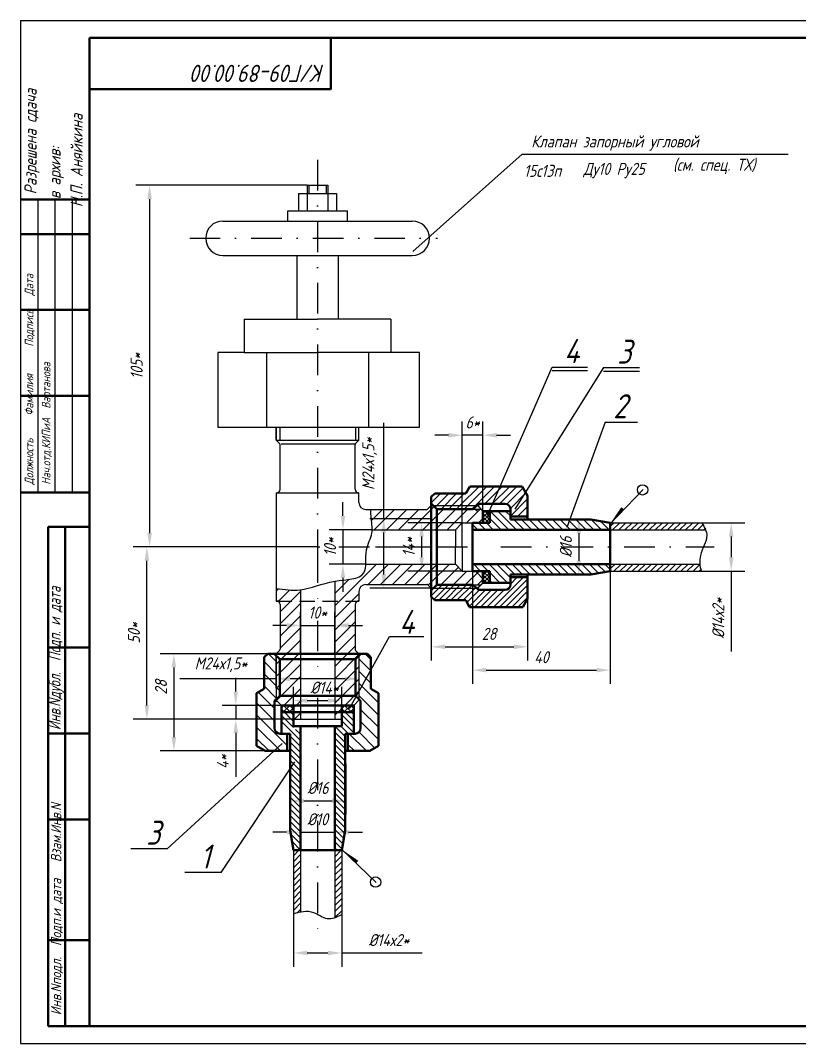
# Model space of a CAD drawing. Header units: inches. Extents: x 326 to 966, y 2319 to 2918.
# Drawn here: x 332.2 to 558.5, y 2319.1 to 2616.1 of the extents above; entities that cross this region are included whole.
import ezdxf

# ---------------------------------------------------------------- set-up
doc = ezdxf.new("R2010")
doc.units = ezdxf.units.IN
doc.header["$LTSCALE"] = 0.7
doc.header["$MEASUREMENT"] = 0
doc.linetypes.add('DASHDOT', pattern=[25.4, 12.7, -6.35, 0, -6.35])
doc.linetypes.add('HIDDEN', pattern=[9.525, 6.35, -3.175])
doc.styles.get("Standard").update_dxf_attribs({"font": 'romand.shx', "width": 0.8, "oblique": 15, "height": 3.5})
doc.dimstyles.get("Standard").update_dxf_attribs({"dimtxt": 3.5, "dimasz": 4, "dimexe": 4, "dimexo": 0, "dimgap": 2, "dimtad": 1, "dimdec": 0, "dimdsep": 46, "dimtxsty": 'Standard', "dimcen": 0.09, "dimadec": 0, "dimazin": 0, "dimtfac": 1, "dimtdec": 0, "dimtmove": 0, "dimatfit": 3, "dimfxl": 0, "dimtolj": 1, "dimtzin": 0, "dimlwd": 25, "dimlwe": 25, "dimarcsym": 0})

# ---------------------------------------------------------------- blocks, each defined once
blk = doc.blocks.new('*D103')
at = {"color": 0, "lineweight": 25}
for p, q in [((378.64, 2463.31), (364.94, 2463.31)), ((368.94, 2417.31), (368.94, 2459.31)), ((378.64, 2413.31), (364.94, 2413.31))]:
    blk.add_line(p, q, dxfattribs=at)
for points in [[(368.28, 2459.31), (369.61, 2459.31), (368.94, 2463.31)], [(368.28, 2417.31), (369.61, 2417.31), (368.94, 2413.31)]]:
    blk.add_solid(points, dxfattribs=at)
at = {"layer": 'DEFPOINTS', "color": 0, "lineweight": 25}
for p in [(368.94, 2463.31), (378.64, 2463.31), (378.64, 2413.31)]:
    blk.add_point(p, dxfattribs=at)
at = {"color": 0, "lineweight": 25, "insert": (365.19, 2438.31), "char_height": 3.5, "attachment_point": 5, "rotation": 90}
blk.add_mtext('\\A1;50*', dxfattribs=at)
blk = doc.blocks.new('*D104')
at = {"color": 0, "lineweight": 25}
for p, q in [((415.53, 2568.31), (365.73, 2568.31)), ((369.73, 2564.31), (369.73, 2467.31)), ((418.53, 2463.31), (365.73, 2463.31))]:
    blk.add_line(p, q, dxfattribs=at)
for points in [[(369.07, 2564.31), (370.4, 2564.31), (369.73, 2568.31)], [(369.07, 2467.31), (370.4, 2467.31), (369.73, 2463.31)]]:
    blk.add_solid(points, dxfattribs=at)
at = {"layer": 'DEFPOINTS', "color": 0, "lineweight": 25}
for p in [(415.53, 2568.31), (369.73, 2463.31), (418.53, 2463.31)]:
    blk.add_point(p, dxfattribs=at)
at = {"color": 0, "lineweight": 25, "insert": (365.98, 2515.81), "char_height": 3.5, "attachment_point": 5, "rotation": 90}
blk.add_mtext('\\A1;105*', dxfattribs=at)
blk = doc.blocks.new('*X100')
at = {"color": 0}
for p, q in [((651.68, 743.73), (652.82, 744.87)), ((653.56, 742.87), (651.68, 744.75)), ((652.44, 742.87), (651.68, 743.63)), ((651.94, 742.87), (653.94, 744.87)), ((654.68, 742.87), (652.68, 744.87)), ((653.07, 742.87), (655.07, 744.87)), ((655.08, 743.59), (653.8, 744.87)), ((654.19, 742.87), (655.08, 743.76)), ((655.08, 744.72), (654.93, 744.87)), ((669.08, 744.29), (669.66, 744.87)), ((669.08, 743.17), (670.78, 744.87)), ((670.4, 742.87), (669.08, 744.19)), ((669.28, 742.87), (669.08, 743.07)), ((671.52, 742.87), (669.52, 744.87)), ((669.91, 742.87), (671.91, 744.87)), ((672.48, 743.03), (670.64, 744.87)), ((671.03, 742.87), (672.48, 744.32)), ((672.48, 744.16), (671.77, 744.87)), ((672.15, 742.87), (672.48, 743.2))]:
    blk.add_line(p, q, dxfattribs=at)
blk = doc.blocks.new('*X101')
at = {"color": 0}
for p, q in [((674.08, 753.78), (673.08, 754.78)), ((674.08, 751.54), (673.08, 752.54)), ((674.08, 749.29), (673.08, 750.29)), ((674.08, 747.05), (673.08, 748.05))]:
    blk.add_line(p, q, dxfattribs=at)
blk = doc.blocks.new('*D116')
at = {"color": 0, "linetype": 'Continuous', "lineweight": 25}
for p, q in [((498, 2471.29), (490.38, 2471.29)), ((494.38, 2467.29), (494.38, 2459.31)), ((497.87, 2455.31), (490.38, 2455.31))]:
    blk.add_line(p, q, dxfattribs=at)
for points in [[(493.72, 2467.29), (495.05, 2467.29), (494.38, 2471.29)], [(493.72, 2459.31), (495.05, 2459.31), (494.38, 2455.31)]]:
    blk.add_solid(points, dxfattribs=at)
at = {"layer": 'DEFPOINTS', "color": 0, "linetype": 'Continuous', "lineweight": 25}
for p in [(498, 2471.29), (494.38, 2455.31), (497.87, 2455.31)]:
    blk.add_point(p, dxfattribs=at)
at = {"color": 0, "linetype": 'Continuous', "lineweight": 25, "insert": (490.63, 2463.3), "char_height": 3.5, "attachment_point": 5, "rotation": 90}
blk.add_mtext('\\A1;%%C16', dxfattribs=at)
blk = doc.blocks.new('*D105')
at = {"color": 0, "linetype": 'Continuous', "lineweight": 25}
for p, q in [((411.53, 2356.8), (411.53, 2341.43)), ((425.53, 2356.64), (425.53, 2341.43)), ((415.53, 2345.43), (421.53, 2345.43)), ((425.53, 2345.43), (448.91, 2345.43))]:
    blk.add_line(p, q, dxfattribs=at)
for points in [[(415.53, 2346.09), (415.53, 2344.76), (411.53, 2345.43)], [(421.53, 2346.09), (421.53, 2344.76), (425.53, 2345.43)]]:
    blk.add_solid(points, dxfattribs=at)
at = {"layer": 'DEFPOINTS', "color": 0, "linetype": 'Continuous', "lineweight": 25}
for p in [(411.53, 2356.8), (425.53, 2356.64), (425.53, 2345.43)]:
    blk.add_point(p, dxfattribs=at)
at = {"color": 0, "linetype": 'Continuous', "lineweight": 25, "insert": (439.22, 2349.18), "char_height": 3.5, "attachment_point": 5}
blk.add_mtext('\\A1;%%C14х2*', dxfattribs=at)
blk = doc.blocks.new('*D106')
at = {"color": 0, "linetype": 'Continuous', "lineweight": 25}
for p, q in [((530.13, 2470.31), (542.64, 2470.31)), ((538.64, 2466.31), (538.64, 2460.31)), ((529.96, 2456.31), (542.64, 2456.31)), ((538.64, 2456.31), (538.64, 2432.93))]:
    blk.add_line(p, q, dxfattribs=at)
for points in [[(537.97, 2466.31), (539.31, 2466.31), (538.64, 2470.31)], [(537.97, 2460.31), (539.31, 2460.31), (538.64, 2456.31)]]:
    blk.add_solid(points, dxfattribs=at)
at = {"layer": 'DEFPOINTS', "color": 0, "linetype": 'Continuous', "lineweight": 25}
for p in [(530.13, 2470.31), (529.96, 2456.31), (538.64, 2456.31)]:
    blk.add_point(p, dxfattribs=at)
at = {"color": 0, "linetype": 'Continuous', "lineweight": 25, "insert": (534.89, 2442.62), "char_height": 3.5, "attachment_point": 5, "rotation": 90}
blk.add_mtext('\\A1;%%C14х2*', dxfattribs=at)
blk = doc.blocks.new('*D107')
at = {"color": 0, "linetype": 'Continuous', "lineweight": 25}
for p, q in [((410.53, 2404.09), (410.53, 2385.59)), ((426.72, 2400.31), (426.72, 2385.59)), ((414.53, 2389.59), (422.72, 2389.59))]:
    blk.add_line(p, q, dxfattribs=at)
for points in [[(414.53, 2390.25), (414.53, 2388.92), (410.53, 2389.59)], [(422.72, 2390.25), (422.72, 2388.92), (426.72, 2389.59)]]:
    blk.add_solid(points, dxfattribs=at)
at = {"layer": 'DEFPOINTS', "color": 0, "linetype": 'Continuous', "lineweight": 25}
for p in [(410.53, 2404.09), (426.72, 2400.31), (426.72, 2389.59)]:
    blk.add_point(p, dxfattribs=at)
at = {"color": 0, "linetype": 'Continuous', "lineweight": 25, "insert": (418.63, 2393.34), "char_height": 3.5, "attachment_point": 5}
blk.add_mtext('\\A1;%%C16', dxfattribs=at)
blk = doc.blocks.new('*D108')
at = {"color": 0, "linetype": 'Continuous', "lineweight": 25}
for p, q in [((394.77, 2421.31), (394.77, 2425.31)), ((411.53, 2417.31), (390.77, 2417.31)), ((394.77, 2417.31), (394.77, 2413.31)), ((411.53, 2413.31), (390.77, 2413.31)), ((394.77, 2409.31), (394.77, 2396.55))]:
    blk.add_line(p, q, dxfattribs=at)
for points in [[(394.1, 2421.31), (395.43, 2421.31), (394.77, 2417.31)], [(394.1, 2409.31), (395.43, 2409.31), (394.77, 2413.31)]]:
    blk.add_solid(points, dxfattribs=at)
at = {"layer": 'DEFPOINTS', "color": 0, "linetype": 'Continuous', "lineweight": 25}
for p in [(394.77, 2417.31), (411.53, 2417.31), (411.53, 2413.31)]:
    blk.add_point(p, dxfattribs=at)
at = {"color": 0, "linetype": 'Continuous', "lineweight": 25, "insert": (391.02, 2400.93), "char_height": 3.5, "attachment_point": 5, "rotation": 90}
blk.add_mtext('\\A1;4*', dxfattribs=at)
blk = doc.blocks.new('*D109')
at = {"color": 0, "linetype": 'Continuous', "lineweight": 25}
for p, q in [((418.53, 2432.31), (372.79, 2432.31)), ((376.79, 2428.31), (376.79, 2408.09)), ((403.33, 2404.09), (372.79, 2404.09))]:
    blk.add_line(p, q, dxfattribs=at)
for points in [[(376.12, 2428.31), (377.46, 2428.31), (376.79, 2432.31)], [(376.12, 2408.09), (377.46, 2408.09), (376.79, 2404.09)]]:
    blk.add_solid(points, dxfattribs=at)
at = {"layer": 'DEFPOINTS', "color": 0, "linetype": 'Continuous', "lineweight": 25}
for p in [(418.53, 2432.31), (376.79, 2404.09), (403.33, 2404.09)]:
    blk.add_point(p, dxfattribs=at)
at = {"color": 0, "linetype": 'Continuous', "lineweight": 25, "insert": (373.04, 2422.55), "char_height": 3.5, "attachment_point": 5, "rotation": 90}
blk.add_mtext('\\A1;28', dxfattribs=at)
blk = doc.blocks.new('*D110')
at = {"color": 0, "linetype": 'Continuous', "lineweight": 25}
for p, q in [((406.53, 2431.71), (406.53, 2421.01)), ((430.53, 2431.71), (430.53, 2421.01)), ((406.53, 2425.01), (378.48, 2425.01)), ((426.53, 2425.01), (410.53, 2425.01))]:
    blk.add_line(p, q, dxfattribs=at)
for points in [[(410.53, 2425.68), (410.53, 2424.34), (406.53, 2425.01)], [(426.53, 2425.68), (426.53, 2424.34), (430.53, 2425.01)]]:
    blk.add_solid(points, dxfattribs=at)
at = {"layer": 'DEFPOINTS', "color": 0, "linetype": 'Continuous', "lineweight": 25}
for p in [(406.53, 2431.71), (430.53, 2431.71), (430.53, 2425.01)]:
    blk.add_point(p, dxfattribs=at)
at = {"color": 0, "linetype": 'Continuous', "lineweight": 25, "insert": (390.44, 2429.09), "char_height": 3.5, "attachment_point": 5}
blk.add_mtext('\\A1;М24х1,5*', dxfattribs=at)
blk = doc.blocks.new('*D111')
at = {"color": 0, "linetype": 'Continuous', "lineweight": 25}
for p, q in [((460.53, 2470.31), (460.53, 2499.72)), ((466.53, 2470.31), (466.53, 2499.72)), ((456.53, 2495.72), (452.53, 2495.72)), ((466.53, 2495.72), (460.53, 2495.72)), ((470.53, 2495.72), (474.53, 2495.72))]:
    blk.add_line(p, q, dxfattribs=at)
for points in [[(456.53, 2496.39), (456.53, 2495.06), (460.53, 2495.72)], [(470.53, 2496.39), (470.53, 2495.06), (466.53, 2495.72)]]:
    blk.add_solid(points, dxfattribs=at)
at = {"layer": 'DEFPOINTS', "color": 0, "linetype": 'Continuous', "lineweight": 25}
for p in [(460.53, 2495.72), (460.53, 2470.31), (466.53, 2470.31)]:
    blk.add_point(p, dxfattribs=at)
at = {"color": 0, "linetype": 'Continuous', "lineweight": 25, "insert": (463.53, 2499.47), "char_height": 3.5, "attachment_point": 5}
blk.add_mtext('\\A1;6*', dxfattribs=at)
blk = doc.blocks.new('*D102')
at = {"color": 0, "linetype": 'Continuous', "lineweight": 25}
for p, q in [((437.74, 2471.47), (437.74, 2499.38)), ((451.53, 2471.47), (433.74, 2471.47)), ((437.74, 2455.31), (437.74, 2467.47)), ((451.53, 2451.31), (433.74, 2451.31))]:
    blk.add_line(p, q, dxfattribs=at)
for points in [[(437.08, 2467.47), (438.41, 2467.47), (437.74, 2471.47)], [(437.08, 2455.31), (438.41, 2455.31), (437.74, 2451.31)]]:
    blk.add_solid(points, dxfattribs=at)
at = {"layer": 'DEFPOINTS', "color": 0, "linetype": 'Continuous', "lineweight": 25}
for p in [(437.74, 2471.47), (451.53, 2471.47), (451.53, 2451.31)]:
    blk.add_point(p, dxfattribs=at)
at = {"color": 0, "linetype": 'Continuous', "lineweight": 25, "insert": (433.66, 2487.43), "char_height": 3.5, "attachment_point": 5, "rotation": 90}
blk.add_mtext('\\A1;М24х1,5*', dxfattribs=at)
blk = doc.blocks.new('*D112')
at = {"color": 0, "linetype": 'Continuous', "lineweight": 25}
for p, q in [((460.53, 2470.31), (444.73, 2470.31)), ((448.73, 2466.31), (448.73, 2460.31)), ((460.53, 2456.31), (444.73, 2456.31))]:
    blk.add_line(p, q, dxfattribs=at)
for points in [[(448.07, 2466.31), (449.4, 2466.31), (448.73, 2470.31)], [(448.07, 2460.31), (449.4, 2460.31), (448.73, 2456.31)]]:
    blk.add_solid(points, dxfattribs=at)
at = {"layer": 'DEFPOINTS', "color": 0, "linetype": 'Continuous', "lineweight": 25}
for p in [(460.53, 2470.31), (448.73, 2456.31), (460.53, 2456.31)]:
    blk.add_point(p, dxfattribs=at)
at = {"color": 0, "linetype": 'Continuous', "lineweight": 25, "insert": (444.98, 2463.31), "char_height": 3.5, "attachment_point": 5, "rotation": 90}
blk.add_mtext('\\A1;14*', dxfattribs=at)
blk = doc.blocks.new('*D113')
at = {"color": 0, "linetype": 'Continuous', "lineweight": 25}
for p, q in [((413.53, 2432.31), (413.53, 2444.51)), ((423.53, 2432.31), (423.53, 2444.51)), ((409.53, 2440.51), (405.53, 2440.51)), ((413.53, 2440.51), (423.53, 2440.51)), ((427.53, 2440.51), (431.53, 2440.51))]:
    blk.add_line(p, q, dxfattribs=at)
for points in [[(409.53, 2441.18), (409.53, 2439.85), (413.53, 2440.51)], [(427.53, 2441.18), (427.53, 2439.85), (423.53, 2440.51)]]:
    blk.add_solid(points, dxfattribs=at)
at = {"layer": 'DEFPOINTS', "color": 0, "linetype": 'Continuous', "lineweight": 25}
for p in [(423.53, 2440.51), (413.53, 2432.31), (423.53, 2432.31)]:
    blk.add_point(p, dxfattribs=at)
at = {"color": 0, "linetype": 'Continuous', "lineweight": 25, "insert": (418.53, 2444.26), "char_height": 3.5, "attachment_point": 5}
blk.add_mtext('\\A1;10*', dxfattribs=at)
blk = doc.blocks.new('*D114')
at = {"color": 0, "linetype": 'Continuous', "lineweight": 25}
for p, q in [((425.89, 2472.31), (425.89, 2476.31)), ((434.4, 2468.31), (421.89, 2468.31)), ((425.89, 2468.31), (425.89, 2458.31)), ((432.52, 2458.31), (421.89, 2458.31)), ((425.89, 2454.31), (425.89, 2450.31))]:
    blk.add_line(p, q, dxfattribs=at)
for points in [[(425.22, 2472.31), (426.55, 2472.31), (425.89, 2468.31)], [(425.22, 2454.31), (426.55, 2454.31), (425.89, 2458.31)]]:
    blk.add_solid(points, dxfattribs=at)
at = {"layer": 'DEFPOINTS', "color": 0, "linetype": 'Continuous', "lineweight": 25}
for p in [(434.4, 2468.31), (425.89, 2458.31), (432.52, 2458.31)]:
    blk.add_point(p, dxfattribs=at)
at = {"color": 0, "linetype": 'Continuous', "lineweight": 25, "insert": (422.14, 2463.31), "char_height": 3.5, "attachment_point": 5, "rotation": 90}
blk.add_mtext('\\A1;10*', dxfattribs=at)
blk = doc.blocks.new('*D115')
at = {"color": 0, "linetype": 'Continuous', "lineweight": 25}
for p, q in [((413.53, 2375.31), (413.53, 2384.49)), ((423.53, 2375.31), (423.53, 2384.49)), ((409.53, 2380.49), (405.53, 2380.49)), ((413.53, 2380.49), (423.53, 2380.49)), ((427.53, 2380.49), (431.53, 2380.49))]:
    blk.add_line(p, q, dxfattribs=at)
for points in [[(409.53, 2381.16), (409.53, 2379.82), (413.53, 2380.49)], [(427.53, 2381.16), (427.53, 2379.82), (423.53, 2380.49)]]:
    blk.add_solid(points, dxfattribs=at)
at = {"layer": 'DEFPOINTS', "color": 0, "linetype": 'Continuous', "lineweight": 25}
for p in [(423.53, 2380.49), (413.53, 2375.31), (423.53, 2375.31)]:
    blk.add_point(p, dxfattribs=at)
at = {"color": 0, "linetype": 'Continuous', "lineweight": 25, "insert": (418.53, 2384.24), "char_height": 3.5, "attachment_point": 5}
blk.add_mtext('\\A1;%%C10', dxfattribs=at)
blk = doc.blocks.new('*D119')
at = {"color": 0, "linetype": 'Continuous', "lineweight": 25}
for p, q in [((451.53, 2448.81), (451.53, 2430.32)), ((479.53, 2448.22), (479.53, 2430.32)), ((455.53, 2434.32), (475.53, 2434.32))]:
    blk.add_line(p, q, dxfattribs=at)
for points in [[(455.53, 2434.99), (455.53, 2433.66), (451.53, 2434.32)], [(475.53, 2434.99), (475.53, 2433.66), (479.53, 2434.32)]]:
    blk.add_solid(points, dxfattribs=at)
at = {"layer": 'DEFPOINTS', "color": 0, "linetype": 'Continuous', "lineweight": 25}
for p in [(451.53, 2448.81), (479.53, 2448.22), (479.53, 2434.32)]:
    blk.add_point(p, dxfattribs=at)
at = {"color": 0, "linetype": 'Continuous', "lineweight": 25, "insert": (468.33, 2438.07), "char_height": 3.5, "attachment_point": 5}
blk.add_mtext('\\A1;28', dxfattribs=at)

msp = doc.modelspace()

# ---------------------------------------------------------------- hatches: boundary and pattern name
at = {"linetype": 'Continuous', "lineweight": 25}
h = msp.add_hatch(dxfattribs=at)
h.set_pattern_fill('ANSI31', color=256, scale=20, style=0)
h.set_pattern_definition([(45, (1441.0722, 886.39), (-1.767767, 1.767767), [])])
h.paths.add_polyline_path([(413.53, 2432.31), (407.53, 2432.31), (407.53, 2417.81), (408.03, 2417.31), (411.53, 2417.31), (411.53, 2413.31), (413.53, 2413.31)])
h.paths.add_polyline_path([(429.53, 2432.31), (423.53, 2432.31), (423.53, 2413.31), (425.53, 2413.31), (425.53, 2417.31), (429.03, 2417.31), (429.53, 2417.81)])
h.paths.add_polyline_path([(407.53, 2432.31), (406.53, 2432.31), (406.53, 2418.81), (407.53, 2417.81)])
h.paths.add_polyline_path([(430.53, 2432.31), (429.53, 2432.31), (429.53, 2417.81), (430.53, 2418.81)])
h.paths.add_polyline_path([(407.63, 2433.62, -0.162278), (407.53, 2433.32), (407.53, 2432.31), (413.53, 2432.31), (413.53, 2447.6), (407.53, 2447.6), (407.53, 2447.03, -0.113237), (407.63, 2446.6)])
h.paths.add_polyline_path([(429.43, 2446.6, -0.113237), (429.53, 2447.03), (429.53, 2447.6), (423.53, 2447.6), (423.53, 2432.31), (429.53, 2432.31), (429.53, 2433.32, -0.162278), (429.43, 2433.62)])
edge = h.paths.add_edge_path()
edge.add_line((429.53, 2447.6), (429.53, 2454.26))
edge.add_spline(control_points=[(429.53, 2454.26), (427.8, 2453.76), (425.54, 2453.67), (423.53, 2453.34)], knot_values=[17.874634, 17.874634, 17.874634, 17.874634, 23.283557, 23.283557, 23.283557, 23.283557], degree=3, periodic=0)
edge.add_line((423.53, 2453.34), (423.53, 2447.6))
edge.add_line((423.53, 2447.6), (429.53, 2447.6))
edge = h.paths.add_edge_path()
edge.add_line((413.53, 2447.6), (413.53, 2450.88))
edge.add_spline(control_points=[(413.53, 2450.88), (413.48, 2450.87), (411.57, 2450.67), (409.54, 2450.85), (407.53, 2451.1)], knot_values=[1.532398, 1.532398, 1.532398, 1.532398, 1.679795, 7.586078, 7.586078, 7.586078, 7.586078], degree=3, periodic=0)
edge.add_line((407.53, 2451.1), (407.53, 2447.6))
edge.add_line((407.53, 2447.6), (413.53, 2447.6))
edge = h.paths.add_edge_path()
edge.add_spline(control_points=[(407.53, 2451.1), (407.2, 2451.15), (406.86, 2451.19), (406.53, 2451.24)], knot_values=[0.55269, 0.55269, 0.55269, 0.55269, 1.532398, 1.532398, 1.532398, 1.532398], degree=3, periodic=0)
edge.add_line((406.53, 2451.24), (406.53, 2447.6))
edge.add_line((406.53, 2447.6), (406.63, 2447.6))
edge.add_line((406.63, 2447.6), (407.53, 2447.6))
edge.add_line((407.53, 2447.6), (407.53, 2451.1))
edge = h.paths.add_edge_path()
edge.add_arc((432.53, 2450.41), 2, 90, 180, ccw=False)
edge.add_line((432.53, 2452.41), (450.22, 2452.41))
edge.add_arc((450.22, 2451.91), 0.5, 45, 90, ccw=False)
edge.add_line((450.58, 2452.27), (451.53, 2451.31))
edge.add_line((451.53, 2451.31), (451.53, 2458.31))
edge.add_line((451.53, 2458.31), (432.52, 2458.31))
edge.add_spline(control_points=[(432.52, 2458.31), (432.48, 2457.34), (432.21, 2455.43), (430.61, 2454.57), (429.53, 2454.26)], knot_values=[23.283557, 23.283557, 23.283557, 23.283557, 26.138454, 29.508896, 29.508896, 29.508896, 29.508896], degree=3, periodic=0)
edge.add_line((429.53, 2454.26), (429.53, 2447.6))
edge.add_line((429.53, 2447.6), (430.53, 2447.6))
edge.add_line((430.53, 2447.6), (430.53, 2450.41))
h = msp.add_hatch(dxfattribs=at)
h.set_pattern_fill('ANSI37', color=256, scale=10, style=0)
h.set_pattern_definition([(45, (1441.0722, 886.3899), (-0.8838835, 0.8838835), []), (135, (1441.0722, 886.3899), (-0.8838835, -0.8838835), [])])
h.paths.add_polyline_path([(411.53, 2415.31), (411.53, 2417.31), (408.03, 2417.31), (408.03, 2415.31)])
h.paths.add_polyline_path([(429.03, 2415.31), (429.03, 2417.31), (425.53, 2417.31), (425.53, 2415.31)])
h = msp.add_hatch(dxfattribs=at)
h.set_pattern_fill('ANSI31', color=256, scale=10, angle=90, style=0)
h.set_pattern_definition([(135, (1441.0722, 886.3899), (-0.8838835, -0.8838835), [])])
h.paths.add_polyline_path([(411.53, 2413.31), (411.53, 2415.31), (408.03, 2415.31), (408.03, 2413.31)])

# ---------------------------------------------------------------- linework, layer by layer
at = {"lineweight": 25}
for p, q in [((332.24, 2616.14), (752.24, 2616.14)), ((477.95, 2577.34), (555.19, 2577.34)), ((415.53, 2568.31), (421.53, 2568.31)), ((397.25, 2529.4), (418.53, 2529.4)), ((397.25, 2529.4), (397.25, 2519.77)), ((439.81, 2529.4), (418.53, 2529.4)), ((439.81, 2529.4), (439.81, 2519.77)), ((397.25, 2519.77), (418.53, 2519.77)), ((448.11, 2519.77), (418.53, 2519.77)), ((406.53, 2498.12), (406.53, 2494.31)), ((406.53, 2494.31), (406.53, 2498.12)), ((407.53, 2498.12), (407.53, 2494.31)), ((429.53, 2498.12), (429.53, 2494.31)), ((430.53, 2494.31), (430.53, 2498.12)), ((407.48, 2493.36), (406.53, 2494.31)), ((407.63, 2480.03), (407.63, 2493)), ((429.43, 2480.03), (429.43, 2493)), ((429.58, 2493.36), (430.53, 2494.31)), ((406.53, 2479.03), (406.53, 2447.6)), ((406.53, 2479.03), (406.63, 2479.03)), ((406.63, 2479.03), (430.53, 2479.03)), ((430.53, 2479.03), (430.43, 2479.03)), ((430.53, 2476.21), (430.53, 2479.03)), ((432.53, 2474.21), (450.22, 2474.21)), ((450.58, 2474.36), (451.53, 2475.31)), ((452.13, 2475.31), (465.03, 2475.31)), ((453.13, 2474.31), (466.03, 2474.31)), ((465.03, 2475.31), (466.53, 2473.81)), ((465.03, 2475.31), (466.53, 2473.81)), ((434.4, 2468.31), (458.53, 2468.31)), ((458.53, 2468.31), (460.53, 2470.31)), ((460.53, 2470.31), (466.53, 2470.31)), ((460.53, 2463.31), (460.53, 2470.31)), ((503.53, 2470.31), (530.13, 2470.31)), ((503.53, 2468.31), (531.17, 2468.31)), ((411.53, 2463.31), (378.64, 2463.31)), ((460.53, 2463.31), (460.53, 2456.31)), ((432.52, 2458.31), (458.53, 2458.31)), ((458.53, 2458.31), (460.53, 2456.31)), ((460.53, 2456.31), (466.53, 2456.31)), ((503.53, 2458.31), (529.54, 2458.31)), ((503.53, 2456.31), (529.96, 2456.31)), ((423.53, 2453.34), (423.53, 2413.31)), ((413.53, 2450.88), (413.53, 2413.31)), ((430.53, 2450.41), (430.53, 2447.6)), ((432.53, 2452.41), (450.22, 2452.41)), ((450.58, 2452.27), (451.53, 2451.31)), ((451.53, 2451.31), (465.03, 2451.31)), ((453.13, 2452.31), (466.03, 2452.31)), ((465.03, 2451.31), (466.53, 2452.81)), ((406.53, 2447.6), (406.63, 2447.6)), ((430.53, 2447.6), (430.43, 2447.6)), ((407.63, 2446.6), (407.63, 2433.62)), ((429.43, 2446.6), (429.43, 2433.62)), ((407.48, 2433.27), (406.53, 2432.31)), ((429.58, 2433.27), (430.53, 2432.31)), ((406.53, 2432.31), (406.53, 2418.81)), ((430.53, 2432.31), (430.53, 2418.81)), ((406.53, 2418.81), (408.03, 2417.31)), ((430.53, 2418.81), (429.03, 2417.31)), ((430.53, 2418.81), (429.03, 2417.31)), ((425.53, 2417.31), (429.03, 2417.31)), ((425.53, 2415.31), (429.03, 2415.31)), ((411.53, 2413.31), (378.64, 2413.31)), ((411.53, 2413.31), (425.53, 2413.31)), ((411.53, 2375.31), (411.53, 2356.64)), ((413.53, 2375.31), (413.53, 2357.36)), ((423.53, 2375.31), (423.53, 2355.71)), ((425.53, 2375.31), (425.53, 2356.64)), ((332.24, 2319.14), (752.24, 2319.14))]:
    msp.add_line(p, q, dxfattribs=at)
for p, q in [((332.24, 2616.14), (332.24, 2319.14)), ((332.27, 2616.14), (332.27, 2319.14)), ((415.53, 2568.31), (415.53, 2560.92)), ((416.03, 2568.31), (416.03, 2565.92)), ((421.03, 2568.31), (421.03, 2565.92)), ((421.53, 2568.31), (421.53, 2560.92)), ((337.24, 2564.14), (337.24, 2479.14)), ((342.24, 2564.14), (342.24, 2479.14)), ((347.24, 2564.14), (347.24, 2479.14)), ((413.03, 2565.92), (424.03, 2565.92)), ((413.03, 2565.92), (413.03, 2560.92)), ((424.03, 2565.92), (424.03, 2560.92)), ((409.86, 2560.92), (427.2, 2560.92)), ((409.86, 2557.92), (409.86, 2560.92)), ((427.2, 2557.92), (427.2, 2560.92)), ((391.03, 2557.92), (446.03, 2557.92)), ((391.03, 2547.92), (446.03, 2547.92)), ((503.4, 2469.95), (513.03, 2480)), ((464.93, 2475.31), (466.53, 2473.71)), ((464.93, 2475.31), (466.53, 2473.71)), ((465.25, 2475.81), (465.25, 2474.98)), ((468.53, 2473.71), (474.53, 2473.71)), ((463.53, 2456.31), (468.53, 2456.31)), ((464.93, 2451.31), (466.53, 2452.91)), ((465.3, 2450.72), (465.3, 2451.68)), ((466.53, 2452.91), (468.53, 2452.91)), ((468.53, 2452.91), (472.53, 2452.91)), ((474.53, 2452.91), (474.53, 2452.41)), ((406.53, 2422.31), (406.53, 2432.45)), ((405.94, 2418.54), (406.9, 2418.54)), ((408.93, 2409.09), (408.03, 2409.09)), ((428.13, 2409.09), (429.03, 2409.09)), ((425.46, 2375.53), (435.51, 2365.9))]:
    msp.add_line(p, q)
at = {"lineweight": 50}
for p, q in [((352.24, 2611.14), (747.24, 2611.14)), ((352.24, 2611.14), (352.24, 2324.14)), ((422.37, 2596.13), (422.37, 2611.14)), ((352.3, 2596.22), (422.3, 2596.22)), ((332.24, 2564.14), (352.24, 2564.14)), ((332.24, 2554.14), (352.24, 2554.14)), ((332.24, 2532.14), (352.24, 2532.14)), ((332.24, 2507.14), (352.24, 2507.14)), ((461.53, 2478.81), (462.71, 2480.86)), ((479.53, 2478.13), (477.95, 2480.86)), ((332.24, 2479.14), (352.24, 2479.14)), ((451.53, 2463.31), (451.53, 2477.81)), ((459.53, 2478.81), (452.53, 2478.81)), ((461.53, 2478.81), (452.53, 2478.81)), ((479.53, 2471.31), (479.53, 2478.13)), ((453.13, 2474.31), (451.53, 2475.91)), ((453.13, 2474.31), (463.75, 2474.31)), ((463.75, 2474.31), (465.25, 2475.81)), ((465.25, 2475.81), (472.93, 2475.81)), ((474.53, 2471.31), (474.53, 2474.21)), ((466.53, 2473.71), (468.53, 2473.71)), ((466.53, 2473.71), (468.53, 2473.71)), ((466.53, 2473.71), (466.53, 2470.31)), ((466.53, 2470.31), (466.53, 2473.71)), ((468.53, 2473.71), (474.53, 2473.71)), ((468.53, 2473.71), (468.53, 2470.31)), ((468.53, 2470.31), (468.53, 2473.71)), ((479.53, 2473.71), (479.53, 2471.31)), ((340.24, 2469.14), (340.24, 2324.14)), ((340.24, 2469.14), (352.24, 2469.14)), ((345.24, 2469.14), (345.24, 2324.14)), ((463.53, 2470.31), (468.53, 2470.31)), ((463.53, 2470.31), (463.53, 2456.31)), ((463.53, 2468.31), (503.53, 2468.31)), ((466.53, 2470.31), (468.53, 2470.31)), ((503.53, 2456.31), (503.53, 2470.31)), ((451.53, 2463.31), (451.53, 2448.81)), ((463.53, 2458.31), (503.53, 2458.31)), ((463.53, 2456.31), (468.53, 2456.31)), ((466.53, 2456.31), (466.53, 2452.91)), ((468.53, 2456.31), (468.53, 2452.91)), ((451.53, 2455.31), (451.53, 2448.81)), ((474.53, 2455.31), (474.53, 2452.41)), ((479.53, 2455.31), (479.53, 2448.22)), ((453.13, 2452.31), (451.53, 2450.71)), ((453.13, 2452.31), (463.75, 2452.31)), ((463.75, 2452.31), (465.25, 2450.81)), ((465.25, 2450.81), (472.93, 2450.81)), ((459.53, 2447.81), (452.53, 2447.81)), ((461.53, 2447.81), (452.53, 2447.81)), ((461.53, 2447.81), (462.68, 2445.82)), ((479.53, 2448.22), (478.14, 2445.82)), ((340.24, 2434.14), (352.24, 2434.14)), ((403.03, 2422.14), (403.03, 2431.31)), ((407.53, 2430.71), (405.93, 2432.31)), ((407.53, 2430.71), (407.53, 2420.09)), ((429.53, 2430.71), (431.13, 2432.31)), ((429.53, 2430.71), (429.53, 2420.09)), ((434.03, 2422.14), (434.03, 2431.31)), ((403.03, 2422.14), (400.83, 2420.87)), ((434.03, 2422.14), (436.23, 2420.87)), ((407.53, 2420.09), (406.03, 2418.59)), ((406.03, 2418.59), (406.03, 2410.69)), ((429.53, 2420.09), (431.03, 2418.59)), ((431.03, 2418.59), (431.03, 2411.55)), ((408.03, 2417.31), (418.53, 2417.31)), ((408.03, 2415.31), (418.53, 2415.31)), ((411.53, 2417.31), (411.53, 2415.31)), ((411.53, 2415.31), (411.53, 2411.31)), ((429.03, 2417.31), (418.53, 2417.31)), ((429.03, 2415.31), (418.53, 2415.31)), ((425.53, 2417.31), (425.53, 2411.31)), ((425.53, 2417.31), (425.53, 2415.31)), ((340.24, 2409.14), (352.24, 2409.14)), ((408.03, 2409.09), (410.53, 2409.09)), ((410.53, 2409.09), (408.03, 2409.09)), ((409.73, 2409.09), (409.73, 2404.09)), ((410.53, 2409.09), (410.53, 2400.31)), ((410.53, 2409.09), (410.53, 2380.98)), ((411.53, 2411.31), (425.53, 2411.31)), ((413.53, 2411.31), (413.53, 2375.31)), ((423.53, 2411.31), (423.53, 2375.31)), ((426.53, 2409.09), (426.53, 2380.98)), ((427.33, 2409.09), (427.33, 2404.09)), ((403.33, 2404.09), (400.83, 2405.54)), ((410.53, 2404.09), (403.33, 2404.09)), ((426.53, 2404.09), (433.73, 2404.09)), ((433.73, 2404.09), (436.23, 2405.54)), ((340.24, 2384.14), (352.24, 2384.14)), ((425.53, 2375.31), (411.53, 2375.31)), ((340.24, 2349.14), (352.24, 2349.14)), ((340.24, 2324.14), (747.24, 2324.14))]:
    msp.add_line(p, q, dxfattribs=at)
at = {"linetype": 'DASHDOT'}
for p, q in [((418.53, 2575.69), (418.53, 2461.78)), ((381.38, 2552.92), (453.31, 2552.92)), ((435.3, 2463.31), (465.75, 2463.31))]:
    msp.add_line(p, q, dxfattribs=at)
at = {"linetype": 'Continuous', "lineweight": 25}
for p, q in [((477.95, 2577.34), (446.23, 2549.08)), ((397.25, 2519.77), (389.56, 2519.77)), ((389.56, 2519.77), (389.56, 2498.12)), ((403.73, 2519.77), (403.73, 2498.12)), ((433.33, 2519.77), (433.33, 2498.12)), ((448.11, 2498.12), (448.11, 2519.77)), ((467.87, 2472.43), (486.64, 2515.48)), ((501.54, 2515.35), (475.85, 2474.26)), ((486.64, 2515.48), (496.89, 2515.48)), ((486.64, 2514.48), (496.89, 2514.48)), ((501.54, 2515.35), (512.01, 2515.35)), ((501.54, 2514.35), (512.01, 2514.35)), ((389.56, 2498.12), (448.11, 2498.12)), ((502, 2499.48), (490.87, 2468.94)), ((502, 2499.48), (511.43, 2499.48)), ((406.53, 2494.31), (430.53, 2494.31)), ((407.94, 2493.21), (429.24, 2493.21)), ((434.15, 2471.02), (437.35, 2474.21)), ((434.98, 2468.31), (440.88, 2474.21)), ((438.52, 2468.31), (444.42, 2474.21)), ((442.05, 2468.31), (447.95, 2474.21)), ((445.59, 2468.31), (452.36, 2475.08)), ((451.53, 2474.25), (451.59, 2474.31)), ((451.53, 2470.72), (455.13, 2474.31)), ((452.66, 2468.31), (458.66, 2474.31)), ((456.2, 2468.31), (462.2, 2474.31)), ((461.73, 2470.31), (465.73, 2474.31)), ((465.27, 2470.31), (466.53, 2471.57)), ((449.13, 2468.31), (451.53, 2470.72)), ((458.53, 2468.31), (458.53, 2463.31)), ((503.81, 2469.61), (504.43, 2470.24)), ((504.2, 2468.24), (506.2, 2470.24)), ((505.97, 2468.24), (507.97, 2470.24)), ((507.74, 2468.24), (509.74, 2470.24)), ((509.5, 2468.24), (511.5, 2470.24)), ((511.27, 2468.24), (513.27, 2470.24)), ((513.04, 2468.24), (515.04, 2470.24)), ((514.81, 2468.24), (516.81, 2470.24)), ((516.58, 2468.24), (518.58, 2470.24)), ((518.34, 2468.24), (520.34, 2470.24)), ((520.11, 2468.24), (522.11, 2470.24)), ((521.88, 2468.24), (523.88, 2470.24)), ((523.65, 2468.24), (525.65, 2470.24)), ((525.41, 2468.24), (527.41, 2470.24)), ((527.18, 2468.24), (529.18, 2470.24)), ((528.95, 2468.24), (530.61, 2469.9)), ((530.72, 2468.24), (531.23, 2468.75)), ((458.53, 2458.31), (458.53, 2463.31)), ((451.53, 2456.57), (453.27, 2458.31)), ((451.53, 2453.04), (456.8, 2458.31)), ((454.34, 2452.31), (459.43, 2457.41)), ((457.87, 2452.31), (461.87, 2456.31)), ((461.41, 2452.31), (465.41, 2456.31)), ((463.53, 2456.31), (463.53, 2423.54)), ((503.53, 2456.31), (503.53, 2423.54)), ((503.81, 2457.24), (504.81, 2458.24)), ((504.58, 2456.24), (506.58, 2458.24)), ((506.34, 2456.24), (508.34, 2458.24)), ((508.11, 2456.24), (510.11, 2458.24)), ((509.88, 2456.24), (511.88, 2458.24)), ((511.65, 2456.24), (513.65, 2458.24)), ((513.41, 2456.24), (515.41, 2458.24)), ((515.18, 2456.24), (517.18, 2458.24)), ((516.95, 2456.24), (518.95, 2458.24)), ((518.72, 2456.24), (520.72, 2458.24)), ((520.49, 2456.24), (522.49, 2458.24)), ((522.25, 2456.24), (524.25, 2458.24)), ((524.02, 2456.24), (526.02, 2458.24)), ((525.79, 2456.24), (527.79, 2458.24)), ((527.56, 2456.24), (529.56, 2458.24)), ((529.32, 2456.24), (530.02, 2456.94)), ((464.95, 2452.31), (466.53, 2453.9)), ((469.61, 2445.82), (478.3, 2454.51)), ((471.38, 2445.82), (479.53, 2453.97)), ((474.53, 2454.28), (474.77, 2454.51)), ((474.53, 2452.51), (476.53, 2454.51)), ((451.53, 2449.15), (454.69, 2452.31)), ((451.53, 2450.57), (453.27, 2452.31)), ((452.28, 2448.06), (456.54, 2452.31)), ((453.69, 2447.81), (458.19, 2452.31)), ((455.53, 2447.88), (459.96, 2452.31)), ((457.23, 2447.81), (461.73, 2452.31)), ((458.99, 2447.81), (463.49, 2452.31)), ((460.76, 2447.81), (464.26, 2451.31)), ((461.9, 2447.18), (465.53, 2450.81)), ((462.54, 2446.06), (467.3, 2450.81)), ((464.07, 2445.82), (469.07, 2450.81)), ((465.84, 2445.82), (470.83, 2450.81)), ((467.72, 2445.82), (472.71, 2450.81)), ((473.14, 2445.82), (479.53, 2452.21)), ((474.91, 2445.82), (479.53, 2450.44)), ((476.68, 2445.82), (479.53, 2448.67)), ((427.82, 2416.45), (439.44, 2437.35)), ((439.44, 2437.35), (449.37, 2437.35)), ((406.53, 2426.51), (403.03, 2430.01)), ((406.53, 2430.05), (404.27, 2432.31)), ((434.03, 2427.3), (430.53, 2430.8)), ((434.03, 2430.61), (432.33, 2432.31)), ((434.03, 2423.76), (430.53, 2427.26)), ((467.53, 2427.54), (499.53, 2427.54)), ((406.53, 2422.98), (403.03, 2426.48)), ((436.23, 2418.03), (430.53, 2423.73)), ((406.03, 2416.41), (401.3, 2421.14)), ((406.53, 2419.44), (403.03, 2422.94)), ((411.53, 2411.31), (411.53, 2422.71)), ((425.53, 2411.31), (425.53, 2422.71)), ((406.03, 2412.87), (400.83, 2418.07)), ((415.53, 2418.71), (421.53, 2418.71)), ((436.23, 2414.49), (430.53, 2420.19)), ((429.03, 2412.85), (426.57, 2415.31)), ((429.03, 2414.62), (428.34, 2415.31)), ((436.23, 2410.96), (431.03, 2416.16)), ((402.05, 2413.31), (400.83, 2414.54)), ((409.73, 2405.64), (402.05, 2413.31)), ((406.03, 2412.87), (405.59, 2413.31)), ((413.53, 2407.14), (408.03, 2412.64)), ((411.53, 2410.91), (409.12, 2413.31)), ((411.53, 2412.67), (410.89, 2413.31)), ((429.03, 2411.08), (425.53, 2414.58)), ((429.03, 2409.32), (425.53, 2412.82)), ((436.23, 2407.42), (431.03, 2412.62)), ((407.74, 2404.09), (400.83, 2411)), ((408.29, 2409.09), (408.03, 2409.35)), ((408.04, 2409.09), (408.03, 2409.1)), ((413.53, 2408.91), (412.12, 2410.31)), ((426.53, 2408.28), (423.5, 2411.31)), ((426.53, 2406.51), (423.53, 2409.51)), ((427.49, 2409.09), (425.27, 2411.31)), ((432.73, 2404.09), (427.73, 2409.09)), ((435.18, 2404.93), (430.56, 2409.56)), ((374.87, 2375.71), (408.25, 2406.28)), ((404.45, 2404.09), (400.83, 2407.71)), ((413.53, 2405.37), (410.53, 2408.37)), ((413.53, 2403.6), (410.53, 2406.6)), ((426.53, 2404.75), (423.53, 2407.75)), ((426.53, 2402.98), (423.53, 2405.98)), ((429.2, 2404.09), (427.33, 2405.96)), ((413.53, 2401.84), (410.53, 2404.84)), ((413.53, 2400.07), (410.53, 2403.07)), ((413.53, 2404.31), (413.53, 2403.86)), ((426.53, 2401.21), (423.53, 2404.21)), ((390.54, 2368.79), (411.93, 2400.95)), ((413.53, 2398.3), (410.53, 2401.3)), ((426.53, 2399.44), (423.53, 2402.44)), ((426.53, 2397.67), (423.53, 2400.67)), ((413.53, 2396.53), (410.53, 2399.53)), ((413.53, 2394.76), (410.53, 2397.76)), ((426.53, 2395.91), (423.53, 2398.91)), ((426.53, 2394.14), (423.53, 2397.14)), ((413.53, 2393), (410.53, 2396)), ((413.53, 2391.23), (410.53, 2394.23)), ((426.53, 2392.37), (423.53, 2395.37)), ((413.53, 2389.46), (410.53, 2392.46)), ((426.53, 2390.6), (423.53, 2393.6)), ((426.53, 2388.84), (423.53, 2391.84)), ((413.53, 2387.69), (410.53, 2390.69)), ((413.53, 2385.93), (410.53, 2388.93)), ((426.53, 2387.07), (423.53, 2390.07)), ((426.53, 2385.3), (423.53, 2388.3)), ((413.53, 2384.16), (410.53, 2387.16)), ((413.53, 2382.39), (410.53, 2385.39)), ((413.53, 2375.31), (413.53, 2386.29)), ((426.53, 2383.53), (423.53, 2386.53)), ((423.53, 2375.31), (423.53, 2386.29)), ((413.53, 2380.62), (410.53, 2383.62)), ((426.53, 2381.76), (423.53, 2384.76)), ((426.53, 2380), (423.53, 2383)), ((413.53, 2378.85), (410.53, 2381.85)), ((413.53, 2377.09), (410.72, 2379.9)), ((426.12, 2378.64), (423.53, 2381.23)), ((425.85, 2377.14), (423.53, 2379.46)), ((413.53, 2375.32), (411.1, 2377.75)), ((425.59, 2375.64), (423.53, 2377.69)), ((374.87, 2375.71), (364.27, 2375.71)), ((411.77, 2375.31), (411.48, 2375.6)), ((411.58, 2373.76), (413.05, 2375.23)), ((411.58, 2371.99), (413.58, 2373.99)), ((424.14, 2375.31), (423.53, 2375.93)), ((423.58, 2375.15), (423.65, 2375.23)), ((423.58, 2373.39), (425.42, 2375.23)), ((423.58, 2371.62), (425.58, 2373.62)), ((411.58, 2370.22), (413.58, 2372.22)), ((411.58, 2368.46), (413.58, 2370.46)), ((423.58, 2369.85), (425.58, 2371.85)), ((423.58, 2368.08), (425.58, 2370.08)), ((390.54, 2368.79), (379.94, 2368.79)), ((411.58, 2366.69), (413.58, 2368.69)), ((423.58, 2366.31), (425.58, 2368.31)), ((411.58, 2364.92), (413.58, 2366.92)), ((411.58, 2363.15), (413.58, 2365.15)), ((423.58, 2364.55), (425.58, 2366.55)), ((423.58, 2362.78), (425.58, 2364.78)), ((411.58, 2361.39), (413.58, 2363.39)), ((411.58, 2359.62), (413.58, 2361.62)), ((423.58, 2361.01), (425.58, 2363.01)), ((423.58, 2359.24), (425.58, 2361.24)), ((411.58, 2357.85), (413.58, 2359.85)), ((423.58, 2357.48), (425.58, 2359.48)), ((412.51, 2357.01), (413.58, 2358.08)), ((423.58, 2355.71), (425.58, 2357.71))]:
    msp.add_line(p, q, dxfattribs=at)
at = {"linetype": 'Continuous'}
for p, q in [((412.53, 2547.92), (412.53, 2529.4)), ((424.53, 2547.92), (424.53, 2529.4))]:
    msp.add_line(p, q, dxfattribs=at)
at = {"color": 0}
for p, q in [((465.41, 2480.86), (459.86, 2475.31)), ((463.17, 2480.86), (462.09, 2479.78)), ((467.66, 2480.86), (462.11, 2475.31)), ((469.9, 2480.86), (464.35, 2475.31)), ((472.15, 2480.86), (467.1, 2475.81)), ((474.32, 2480.86), (469.27, 2475.81)), ((476.39, 2480.86), (471.34, 2475.81)), ((478.2, 2480.43), (473.49, 2475.71)), ((454.23, 2478.81), (451.53, 2476.11)), ((456.63, 2478.81), (452.63, 2474.81)), ((458.87, 2478.81), (454.37, 2474.31)), ((461.12, 2478.81), (457.62, 2475.31)), ((479.03, 2479), (474.51, 2474.48)), ((479.53, 2477.26), (474.53, 2472.26)), ((464.93, 2473.61), (464.23, 2474.31)), ((479.53, 2475.02), (476.62, 2472.11)), ((471.79, 2468.31), (468.53, 2471.57)), ((474.03, 2468.31), (468.63, 2473.71)), ((472.53, 2472.06), (470.88, 2473.71)), ((476.28, 2468.31), (470.88, 2473.71)), ((474.72, 2472.11), (473.12, 2473.71)), ((478.52, 2468.31), (475.52, 2471.31)), ((480.77, 2468.31), (477.77, 2471.31)), ((479.53, 2472.77), (478.87, 2472.11)), ((483.01, 2468.31), (480.01, 2471.31)), ((485.26, 2468.31), (482.26, 2471.31)), ((487.5, 2468.31), (484.5, 2471.31)), ((489.75, 2468.31), (486.75, 2471.31)), ((491.99, 2468.31), (488.99, 2471.31)), ((494.24, 2468.31), (491.24, 2471.31)), ((496.48, 2468.31), (493.48, 2471.31)), ((498.73, 2468.31), (495.73, 2471.31)), ((500.97, 2468.31), (498, 2471.29)), ((465.05, 2468.31), (463.53, 2469.83)), ((467.3, 2468.31), (465.3, 2470.31)), ((469.54, 2468.31), (467.54, 2470.31)), ((503.22, 2468.31), (500.72, 2470.81)), ((503.53, 2470.25), (503.5, 2470.28)), ((463.58, 2456.31), (463.53, 2456.36)), ((465.83, 2456.31), (463.58, 2458.56)), ((464.93, 2455.65), (464.27, 2456.31)), ((468.07, 2456.31), (466.07, 2458.31)), ((473.72, 2452.91), (468.32, 2458.31)), ((474.53, 2454.34), (470.56, 2458.31)), ((475.81, 2455.31), (472.81, 2458.31)), ((478.05, 2455.31), (475.05, 2458.31)), ((480.3, 2455.31), (477.3, 2458.31)), ((482.54, 2455.31), (479.54, 2458.31)), ((484.79, 2455.31), (481.79, 2458.31)), ((487.03, 2455.31), (484.03, 2458.31)), ((489.28, 2455.31), (486.28, 2458.31)), ((491.52, 2455.31), (488.52, 2458.31)), ((493.77, 2455.31), (490.77, 2458.31)), ((496.01, 2455.31), (493.01, 2458.31)), ((498.2, 2455.37), (495.26, 2458.31)), ((500.11, 2455.71), (497.5, 2458.31)), ((502.02, 2456.04), (499.75, 2458.31)), ((503.53, 2456.78), (501.99, 2458.31)), ((466.53, 2454.05), (464.93, 2455.65)), ((471.47, 2452.91), (468.53, 2455.85)), ((469.23, 2452.91), (468.53, 2453.61)), ((407.33, 2421.77), (406.79, 2422.31)), ((410.53, 2408.88), (410.32, 2409.09))]:
    msp.add_line(p, q, dxfattribs=at)
at = {"color": 0, "linetype": 'ByBlock', "lineweight": 50}
for p, q in [((462.71, 2480.86), (477.95, 2480.86)), ((474.53, 2472.11), (479.53, 2472.11)), ((474.53, 2471.31), (497.87, 2471.31)), ((474.53, 2455.31), (497.87, 2455.31)), ((474.53, 2454.51), (479.53, 2454.51)), ((474.53, 2452.91), (466.53, 2452.91)), ((462.68, 2445.82), (478.14, 2445.82)), ((400.83, 2420.87), (400.83, 2405.54)), ((436.23, 2420.87), (436.23, 2405.54))]:
    msp.add_line(p, q, dxfattribs=at)
at = {"linetype": 'Continuous', "lineweight": 50}
for p, q in [((451.53, 2477.81), (452.53, 2478.81)), ((451.53, 2448.81), (451.53, 2477.81)), ((453.13, 2452.31), (453.13, 2474.31)), ((497.87, 2471.31), (503.53, 2470.31)), ((497.87, 2455.31), (503.53, 2456.31)), ((451.53, 2448.81), (452.53, 2447.81)), ((404.03, 2432.31), (403.03, 2431.31)), ((404.03, 2432.31), (433.03, 2432.31)), ((407.53, 2430.71), (429.53, 2430.71)), ((433.03, 2432.31), (434.03, 2431.31)), ((407.53, 2420.09), (429.53, 2420.09)), ((408.03, 2417.31), (408.03, 2415.31)), ((408.03, 2415.31), (408.03, 2409.09)), ((429.03, 2417.31), (429.03, 2415.31)), ((429.03, 2415.31), (429.03, 2409.09)), ((407.53, 2409.09), (410.53, 2409.09)), ((426.53, 2409.09), (429.53, 2409.09)), ((431.03, 2411.55), (431.03, 2410.62)), ((410.53, 2380.98), (411.53, 2375.31)), ((426.53, 2380.98), (425.53, 2375.31))]:
    msp.add_line(p, q, dxfattribs=at)
at = {"linetype": 'HIDDEN', "lineweight": 25}
for p, q in [((451.53, 2451.31), (451.53, 2475.31)), ((406.63, 2447.6), (430.53, 2447.6))]:
    msp.add_line(p, q, dxfattribs=at)
at = {"color": 0, "linetype": 'ByBlock'}
for p, q in [((474.53, 2473.71), (467.47, 2473.71)), ((410.53, 2409.09), (410.53, 2400.31))]:
    msp.add_line(p, q, dxfattribs=at)
at = {"linetype": 'DASHDOT', "lineweight": 25}
for p, q in [((418.53, 2463.31), (419.22, 2463.31)), ((424.67, 2463.31), (459.36, 2463.31)), ((471.78, 2463.31), (533.72, 2463.31)), ((418.53, 2461.78), (418.53, 2446.16)), ((418.53, 2441.9), (418.53, 2424.48)), ((418.53, 2419.51), (418.53, 2349.02))]:
    msp.add_line(p, q, dxfattribs=at)
at = {"lineweight": 30}
for p, q in [((407.63, 2409.09), (408.03, 2409.09)), ((429.43, 2409.09), (429.03, 2409.09))]:
    msp.add_line(p, q, dxfattribs=at)
for points in [[(503.4, 2469.95, 0, 1, 0), (507.12, 2474.53, 1, 1, 0)], [(425.46, 2375.53, 0, 1, 0), (430.04, 2371.82, 1, 1, 0)]]:
    msp.add_lwpolyline(points, format="xyseb")
for centre in [(512.91, 2479.87), (435.38, 2366.02)]:
    msp.add_circle(centre, 1.5)
for centre, start, end in [((391.03, 2552.92), 90, 270), ((446.03, 2552.92), 270, 90)]:
    msp.add_arc(centre, 5, start, end)
at = {"lineweight": 25}
for centre, radius, start, end in [((407.13, 2493), 0.5, 0, 45), ((429.93, 2493), 0.5, 135, 180), ((406.63, 2480.03), 1, 270, 0), ((430.43, 2480.03), 1, 180, 270), ((432.53, 2476.21), 2, 180, 270), ((450.22, 2474.71), 0.5, 270, 315), ((450.22, 2474.71), 0.5, 270, 315), ((432.53, 2450.41), 2, 90, 180), ((450.22, 2451.91), 0.5, 45, 90), ((450.22, 2451.91), 0.5, 45, 90), ((406.63, 2446.6), 1, 0, 90), ((430.43, 2446.6), 1, 90, 180), ((407.13, 2433.62), 0.5, 315, 0), ((429.93, 2433.62), 0.5, 180, 225)]:
    msp.add_arc(centre, radius, start, end, dxfattribs=at)
at = {"lineweight": 50}
for centre, start, end in [((472.93, 2474.21), 0, 90), ((472.93, 2452.41), 270, 0), ((407.63, 2410.69), 180, 270), ((429.43, 2410.69), 270, 360)]:
    msp.add_arc(centre, 1.6, start, end, dxfattribs=at)
at = {"lineweight": 25}
msp.add_open_spline([(406.53, 2451.24), (408.88, 2450.92), (414.74, 2450.21), (422.13, 2453.97), (433.7, 2453.73), (431.82, 2462.17), (434.87, 2467.18), (434.16, 2470.17), (433.97, 2473.32), (433.95, 2474.21)], degree=3, knots=[0.55269, 0.55269, 0.55269, 0.55269, 7.438681, 17.861442, 26.653999, 33.332972, 38.416849, 42.806745, 44.541349, 44.541349, 44.541349, 44.541349], dxfattribs=at)
at = {"linetype": 'Continuous', "lineweight": 25}
for points, knots in [([(530.13, 2470.31), (530.9, 2469.05), (532.5, 2465.93), (529.25, 2461.92), (529.47, 2457.67), (529.96, 2456.31)], [1.113911, 1.113911, 1.113911, 1.113911, 5.19537, 11.287589, 15.206496, 15.206496, 15.206496, 15.206496]), ([(411.53, 2356.8), (413.52, 2357.48), (416.93, 2358.16), (421.27, 2354.61), (424.11, 2355.86), (425.53, 2356.64)], [2.243657, 2.243657, 2.243657, 2.243657, 8.158862, 12.557761, 16.903243, 16.903243, 16.903243, 16.903243])]:
    msp.add_open_spline(points, degree=3, knots=knots, dxfattribs=at)
for points in [[(467.53, 2428.21), (467.53, 2426.88), (463.53, 2427.54)], [(499.53, 2428.21), (499.53, 2426.88), (503.53, 2427.54)], [(415.53, 2419.38), (415.53, 2418.04), (411.53, 2418.71)], [(421.53, 2419.38), (421.53, 2418.04), (425.53, 2418.71)]]:
    msp.add_solid(points, dxfattribs=at)
at = {"layer": 'DEFPOINTS', "color": 0, "linetype": 'ByBlock'}
for p in [(418.53, 2572.06), (378.54, 2552.92), (470.47, 2473.71), (472.53, 2473.71), (466.53, 2463.31), (474.53, 2452.91), (408.93, 2409.09), (428.13, 2409.09)]:
    msp.add_point(p, dxfattribs=at)

# ---------------------------------------------------------------- block references
at = {"rotation": 90}
for name in ['*X101', '*X100']:
    msp.add_blockref(name, (1211.4, 1801.23), dxfattribs=at)

# ---------------------------------------------------------------- texts
at = {"lineweight": 35, "insert": (420.61, 2598.29), "char_height": 5, "width": 94.794, "attachment_point": 1, "rotation": 180}
msp.add_mtext('\\pt20,30,45;К/Г09-89.00.00 ', dxfattribs=at)
at = {"linetype": 'Continuous', "lineweight": 25, "char_height": 3.5, "width": 89.2901, "attachment_point": 1, "rotation": 90}
for s, insert in [('Разрешена сдача ', (333.41, 2565.65)), ('    Н.П. Аняйкина ', (346.79, 2554.52)), (' в архив:     ', (340.4, 2562.44))]:
    msp.add_mtext(s, dxfattribs=dict(at, insert=insert))
at = {"linetype": 'Continuous', "lineweight": 25, "char_height": 3.5, "attachment_point": 1}
for s, insert, width in [('Клапан запорный угловой ', (480.58, 2582.77), 76.9103), ('(см. спец. ТХ)', (521.75, 2576), 57.0477), ('15с13п', (478.45, 2574.23), 22.692), (' Ду10 Ру25', (493.87, 2574.8), 49.3465)]:
    msp.add_mtext(s, dxfattribs=dict(at, insert=insert, width=width))
at = {"lineweight": 25, "attachment_point": 1, "rotation": 90}
for s, insert, char_height, width in [('\\pt77.5;Должность     Фамилия      Подпись   Дата', (333.49, 2481.36), 2.5, 97.8542), ('\\pt77.5;Нач.отд.КИПиА  Вартанова      ', (338.45, 2481.36), 2.5, 97.8542), ('{\\W0.7;Инв.Nдубл.  Подп. и дата}', (340.39, 2410.12), 3.5, 77.5476), ('Инв.Nподл.  Подп.и дата   Взам.Инв.N', (341.09, 2327.35), 3, 110.8753)]:
    msp.add_mtext(s, dxfattribs=dict(at, insert=insert, char_height=char_height, width=width))
at = {"lineweight": 35, "char_height": 7, "width": 25.8231, "attachment_point": 1}
for s, insert in [('4', (490.1, 2523.69)), ('3', (505.55, 2523.5)), ('2', (504.39, 2507.65)), ('4', (442.22, 2445.05)), ('3', (368.77, 2383.84)), ('1', (384.44, 2376.92))]:
    msp.add_mtext(s, dxfattribs=dict(at, insert=insert))
at = {"linetype": 'Continuous', "lineweight": 25, "char_height": 3.5, "attachment_point": 5}
for s, insert in [('\\A1;40', (483.53, 2431.29)), ('\\A1;%%C14*', (420.54, 2422.46))]:
    msp.add_mtext(s, dxfattribs=dict(at, insert=insert))

# ---------------------------------------------------------------- dimensions: what is measured, and where the dimension line sits
at = {"lineweight": 25}
for base, p1, p2, text, picture, middle in [((369.73, 2463.31), (415.53, 2568.31), (418.53, 2463.31), '105*', '*D104', (365.98, 2515.81)), ((368.94, 2463.31), (378.64, 2413.31), (378.64, 2463.31), '50*', '*D103', (365.19, 2438.31))]:
    dim = msp.add_linear_dim(base=base, p1=p1, p2=p2, angle=90, text=text, dimstyle='Standard', dxfattribs=at)
    dim.commit()
    dim.dimension.update_dxf_attribs({"geometry": picture, "text_midpoint": middle})
at = {"linetype": 'Continuous', "lineweight": 25}
for base, p1, p2, text, picture, middle in [((460.53, 2495.72), (466.53, 2470.31), (460.53, 2470.31), '6*', '*D111', (463.53, 2495.72)), ((423.53, 2440.51), (413.53, 2432.31), (423.53, 2432.31), '<>*', '*D113', (418.53, 2440.51)), ((423.53, 2380.49), (413.53, 2375.31), (423.53, 2375.31), '%%C<>', '*D115', (418.53, 2380.49))]:
    dim = msp.add_linear_dim(base=base, p1=p1, p2=p2, text=text, dimstyle='Standard', dxfattribs=at)
    dim.commit()
    dim.dimension.update_dxf_attribs({"geometry": picture, "text_midpoint": middle, "dimtype": 160})
for base, p1, p2, text, picture, middle in [((437.74, 2471.47), (451.53, 2451.31), (451.53, 2471.47), 'М24х1,5*', '*D102', (433.66, 2487.43)), ((494.38, 2455.31), (498, 2471.29), (497.87, 2455.31), '%%C16', '*D116', (490.63, 2463.3)), ((448.73, 2456.31), (460.53, 2470.31), (460.53, 2456.31), '<>*', '*D112', (444.98, 2463.31)), ((538.64, 2456.31), (530.13, 2470.31), (529.96, 2456.31), '%%C14х2*', '*D106', (534.89, 2442.62))]:
    dim = msp.add_linear_dim(base=base, p1=p1, p2=p2, angle=90, text=text, dimstyle='Standard', dxfattribs=at)
    dim.commit()
    dim.dimension.update_dxf_attribs({"geometry": picture, "text_midpoint": middle})
for base, p1, p2, angle, text, picture, middle, dimtype in [((425.89, 2458.31), (434.4, 2468.31), (432.52, 2458.31), 90, '10*', '*D114', (425.89, 2463.31), 160), ((430.53, 2425.01), (406.53, 2431.71), (430.53, 2431.71), 0, 'М<>х1,5*', '*D110', (390.44, 2425.01), 161), ((394.77, 2417.31), (411.53, 2413.31), (411.53, 2417.31), 90, '4*', '*D108', (394.77, 2400.93), 160)]:
    dim = msp.add_linear_dim(base=base, p1=p1, p2=p2, angle=angle, text=text, dimstyle='Standard', dxfattribs=at)
    dim.commit()
    dim.dimension.update_dxf_attribs({"geometry": picture, "text_midpoint": middle, "dimtype": dimtype})
dim = msp.add_linear_dim(base=(479.53, 2434.32), p1=(451.53, 2448.81), p2=(479.53, 2448.22), dimstyle='Standard', dxfattribs=at)
dim.commit()
dim.dimension.update_dxf_attribs({"geometry": '*D119', "text_midpoint": (468.33, 2434.32), "dimtype": 160})
dim = msp.add_linear_dim(base=(376.79, 2404.09), p1=(418.53, 2432.31), p2=(403.33, 2404.09), angle=90, dimstyle='Standard', dxfattribs=at)
dim.commit()
dim.dimension.update_dxf_attribs({"geometry": '*D109', "text_midpoint": (376.79, 2422.55), "dimtype": 160})
for base, p1, p2, text, picture, middle in [((426.72, 2389.59), (410.53, 2404.09), (426.72, 2400.31), '%%C<>', '*D107', (418.63, 2393.34)), ((425.53, 2345.43), (411.53, 2356.8), (425.53, 2356.64), '%%C14х2*', '*D105', (439.22, 2349.18))]:
    dim = msp.add_linear_dim(base=base, p1=p1, p2=p2, text=text, dimstyle='Standard', dxfattribs=at)
    dim.commit()
    dim.dimension.update_dxf_attribs({"geometry": picture, "text_midpoint": middle})

doc.saveas('drawing.dxf')
